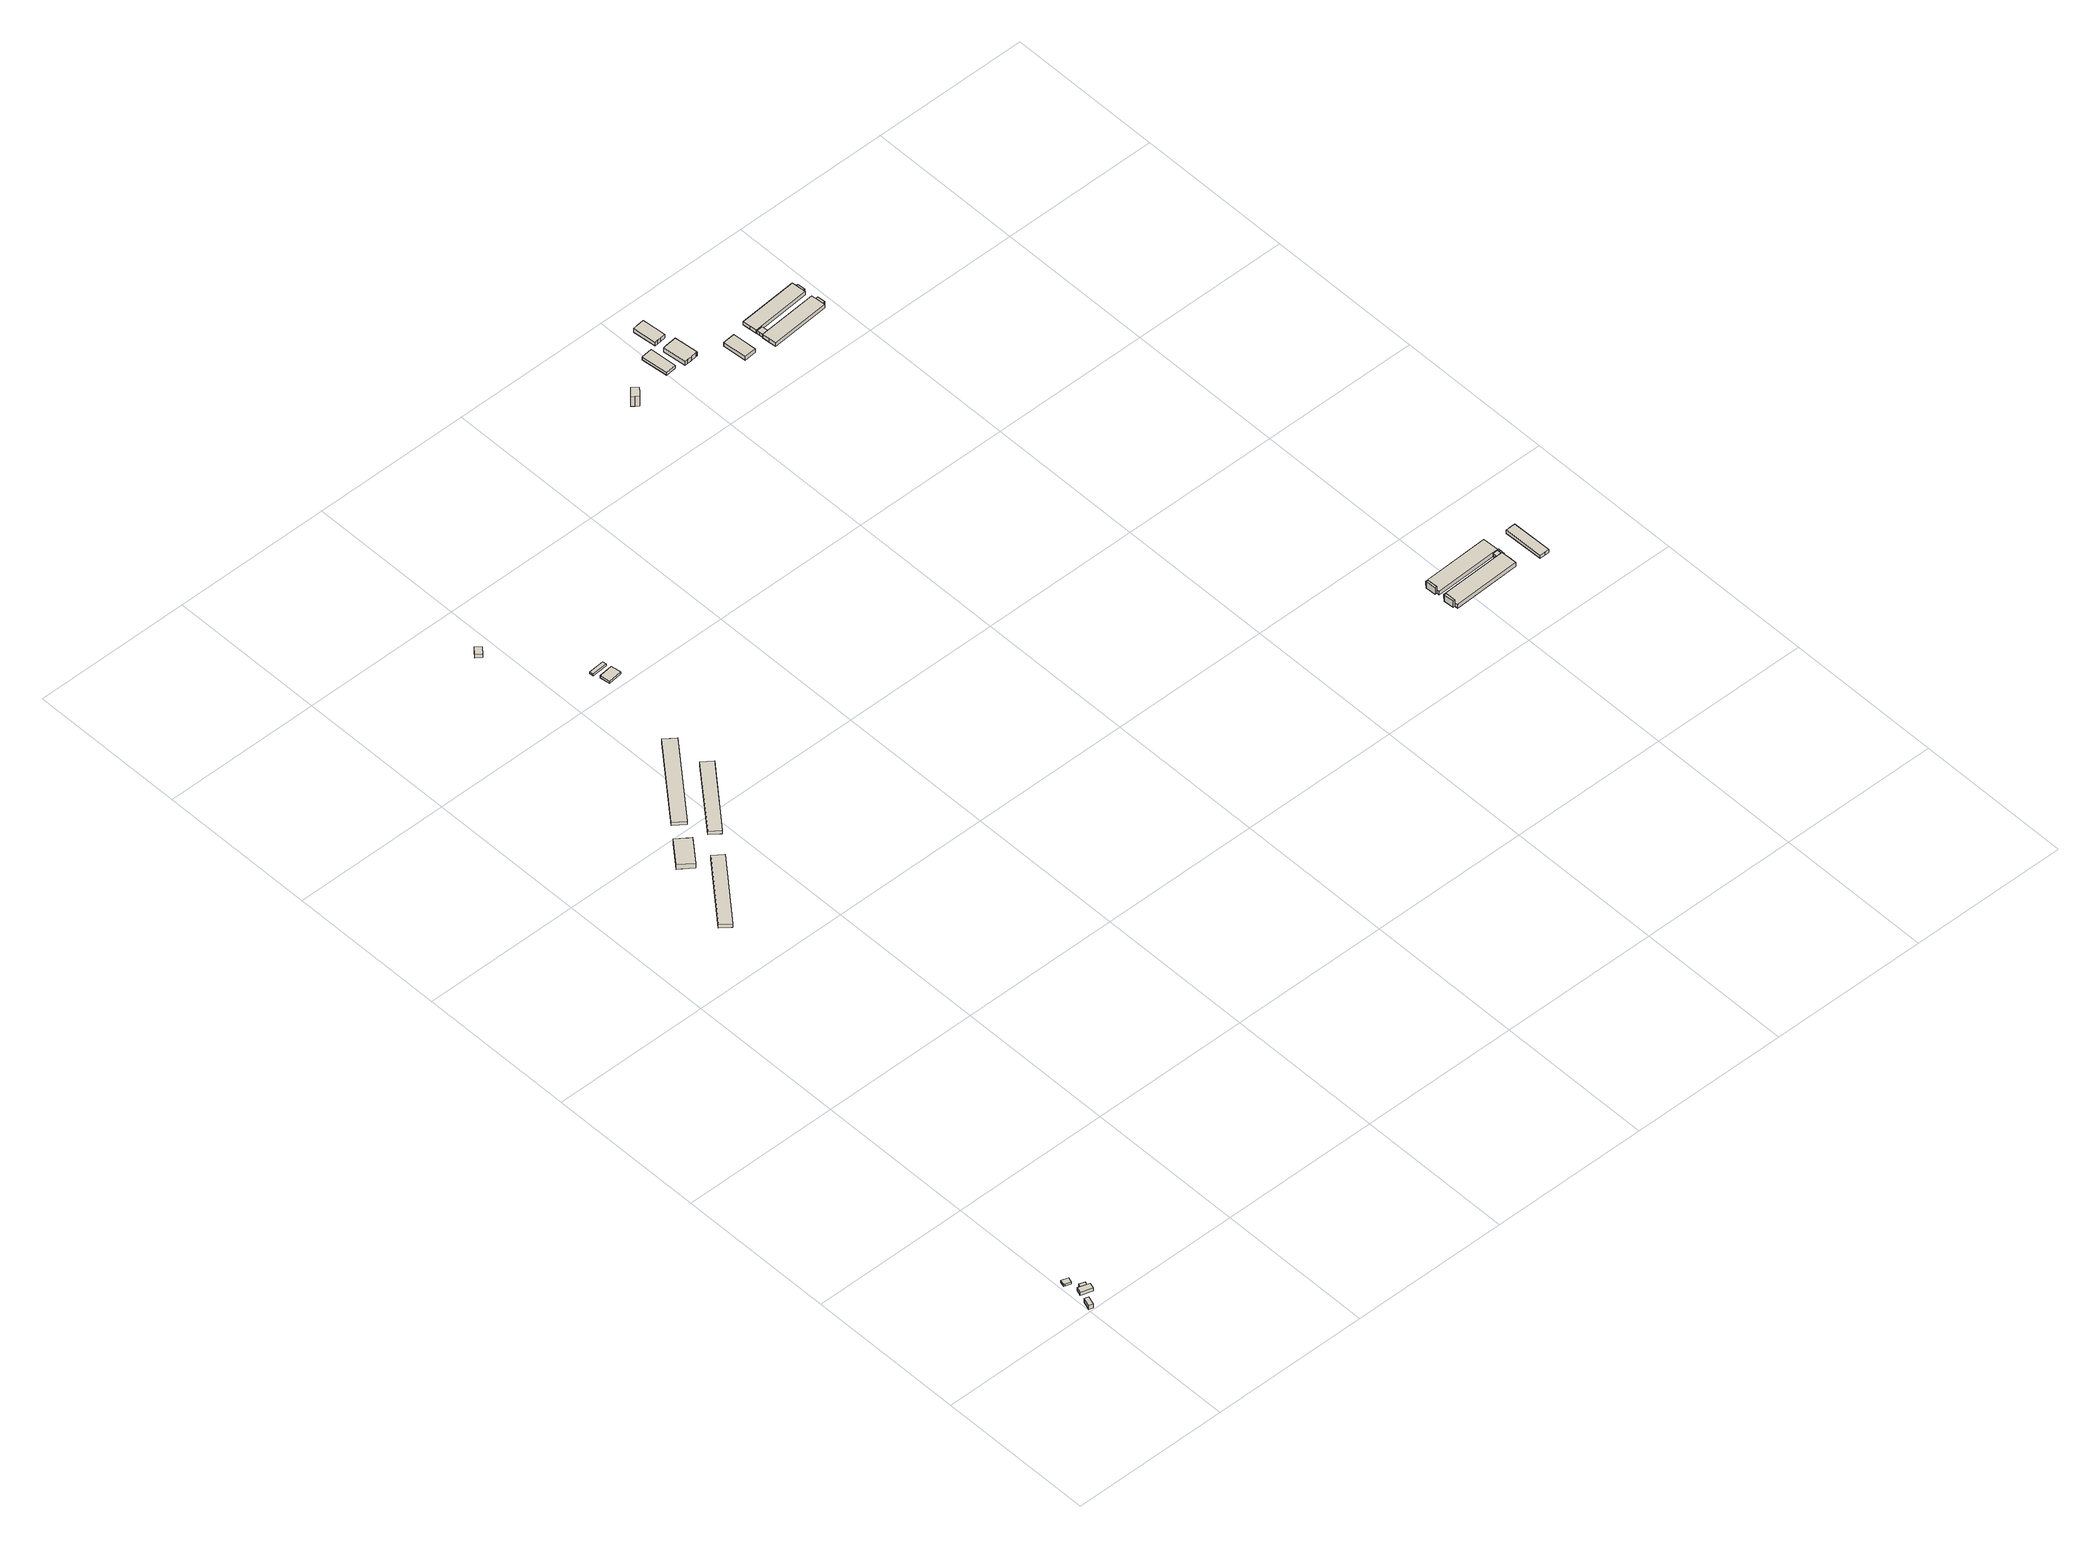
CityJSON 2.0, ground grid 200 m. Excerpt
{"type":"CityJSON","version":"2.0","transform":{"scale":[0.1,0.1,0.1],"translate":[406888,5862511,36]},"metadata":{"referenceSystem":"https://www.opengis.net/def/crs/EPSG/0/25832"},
"CityObjects":{
"building1":{"type":"Building","attributes":{"Gemeindeschluessel":"03454033","AbsoluteHoehe":"37.839","MittlereTraufHoehe":"44.004","Firsthoehe":"44.004","function":"31001_2000","roofType":"1000","measuredHeight":6.17},"address":[{"country":"Germany","locality":"Lorup"}],"geometry":[{"type":"MultiSurface","lod":"1","boundaries":[[[0,1,2,3]],[[4,5,6,7]],[[4,7,3,2]],[[5,4,2,1]],[[6,5,1,0]],[[7,6,0,3]]]}]},
"building2":{"type":"Building","attributes":{"Gemeindeschluessel":"03454033","AbsoluteHoehe":"37.808","MittlereTraufHoehe":"40.957","Firsthoehe":"40.957","function":"31001_2000","roofType":"1000","measuredHeight":3.15},"address":[{"country":"Germany","locality":"Lorup"}],"geometry":[{"type":"MultiSurface","lod":"1","boundaries":[[[8,9,10,11,12,13]],[[14,15,16,17,18,19]],[[14,19,13,12]],[[15,14,12,11]],[[16,15,11,10]],[[17,16,10,9]],[[18,17,9,8]],[[19,18,8,13]]]}]},
"building3":{"type":"Building","attributes":{"Gemeindeschluessel":"03454033","AbsoluteHoehe":"37.895","MittlereTraufHoehe":"42.15","Firsthoehe":"42.859","function":"31001_2000","roofType":"5000","measuredHeight":4.96},"address":[{"country":"Germany","locality":"Lorup"}],"children":["building3-1"],"geometry":[{"type":"MultiSurface","lod":"1","boundaries":[[[20,21,22,23]],[[24,25,26,27]],[[24,27,23,22]],[[25,24,22,21]],[[20,26,28,29,30,31,25,21]],[[27,26,20,23]],[[29,28,31,30]]]}]},
"building3-1":{"type":"BuildingPart","attributes":{"AbsoluteHoehe":"37.895","MittlereTraufHoehe":"42.17","Firsthoehe":"42.17","roofType":"1000","measuredHeight":4.28},"parents":["building3"],"geometry":[{"type":"MultiSurface","lod":"1","boundaries":[[[29,32,33,30]],[[34,35,28,31]],[[34,31,30,33]],[[35,34,33,32]],[[28,35,32,29]],[[30,31,28,29]]]}]},
"building4":{"type":"Building","attributes":{"Gemeindeschluessel":"03454033","AbsoluteHoehe":"36.546","MittlereTraufHoehe":"40.694","Firsthoehe":"43.137","function":"31001_2000","roofType":"3100","measuredHeight":6.59},"address":[{"country":"Germany","locality":"Lorup"}],"geometry":[{"type":"MultiSurface","lod":"1","boundaries":[[[36,37,38,39]],[[40,41,42,43]],[[40,43,39,38]],[[41,40,38,37]],[[42,41,37,36]],[[43,42,36,39]]]}]},
"building5":{"type":"Building","attributes":{"Gemeindeschluessel":"03454033","AbsoluteHoehe":"37.248","MittlereTraufHoehe":"42.621","Firsthoehe":"45.93","function":"31001_2000","roofType":"3100","measuredHeight":8.68},"address":[{"country":"Germany","locality":"Lorup"}],"geometry":[{"type":"MultiSurface","lod":"1","boundaries":[[[44,45,46,47]],[[48,49,50,51]],[[48,51,47,46]],[[49,48,46,45]],[[50,49,45,44]],[[51,50,44,47]]]}]},
"building6":{"type":"Building","attributes":{"Gemeindeschluessel":"03454033","AbsoluteHoehe":"37.68","MittlereTraufHoehe":"41.595","Firsthoehe":"44.002","function":"31001_2000","roofType":"3100","measuredHeight":6.32},"address":[{"country":"Germany","locality":"Lorup"}],"geometry":[{"type":"MultiSurface","lod":"1","boundaries":[[[52,53,54,55]],[[56,57,58,59]],[[56,59,55,54]],[[57,56,54,53]],[[58,57,53,52]],[[59,58,52,55]]]}]},
"building7":{"type":"Building","attributes":{"Gemeindeschluessel":"03454033","AbsoluteHoehe":"37.967","MittlereTraufHoehe":"41.729","Firsthoehe":"44.347","function":"31001_2000","roofType":"3100","measuredHeight":6.38},"address":[{"country":"Germany","locality":"Lorup"}],"geometry":[{"type":"MultiSurface","lod":"1","boundaries":[[[60,61,62,63]],[[64,65,66,67]],[[64,67,63,62]],[[65,64,62,61]],[[66,65,61,60]],[[67,66,60,63]]]}]},
"building8":{"type":"Building","attributes":{"Gemeindeschluessel":"03454033","AbsoluteHoehe":"39.643","MittlereTraufHoehe":"43.625","Firsthoehe":"46.3","function":"31001_2000","roofType":"5000","measuredHeight":6.66},"address":[{"country":"Germany","locality":"Lorup"}],"geometry":[{"type":"MultiSurface","lod":"1","boundaries":[[[68,69,70,71]],[[72,73,74,75]],[[72,75,71,70]],[[73,72,70,69]],[[74,73,69,68]],[[75,74,68,71]]]}]},
"building9":{"type":"Building","attributes":{"Gemeindeschluessel":"03454033","AbsoluteHoehe":"39.003","MittlereTraufHoehe":"40.575","Firsthoehe":"44.302","function":"31001_2000","roofType":"3100","measuredHeight":5.3},"address":[{"country":"Germany","locality":"Lorup"}],"geometry":[{"type":"MultiSurface","lod":"1","boundaries":[[[76,77,78,79]],[[80,81,82,83]],[[80,83,79,78]],[[81,80,78,77]],[[82,81,77,76]],[[83,82,76,79]]]}]},
"building10":{"type":"Building","attributes":{"Gemeindeschluessel":"03454033","AbsoluteHoehe":"39.033","MittlereTraufHoehe":"41.88","Firsthoehe":"41.88","function":"31001_2000","roofType":"1000","measuredHeight":2.85},"address":[{"country":"Germany","locality":"Lorup"}],"geometry":[{"type":"MultiSurface","lod":"1","boundaries":[[[84,85,86,87]],[[88,89,90,91]],[[88,91,87,86]],[[89,88,86,85]],[[90,89,85,84]],[[91,90,84,87]]]}]},
"building11":{"type":"Building","attributes":{"Gemeindeschluessel":"03454033","AbsoluteHoehe":"40.423","MittlereTraufHoehe":"52.594","Firsthoehe":"58.319","function":"31001_2000","roofType":"5000","measuredHeight":17.9},"address":[{"country":"Germany","locality":"Lorup"}],"geometry":[{"type":"MultiSurface","lod":"1","boundaries":[[[92,93,94,95,96,97,98,99]],[[100,101,102,103,104,105,106,107]],[[100,107,99,98]],[[101,100,98,97]],[[102,101,97,96]],[[103,102,96,95]],[[104,103,95,94]],[[105,104,94,93]],[[106,105,93,92]],[[107,106,92,99]]]}]},
"building12":{"type":"Building","attributes":{"Gemeindeschluessel":"03454033","AbsoluteHoehe":"41.161","MittlereTraufHoehe":"44.306","Firsthoehe":"47.347","function":"31001_2000","roofType":"3100","measuredHeight":6.19},"address":[{"country":"Germany","locality":"Lorup"}],"geometry":[{"type":"MultiSurface","lod":"1","boundaries":[[[108,109,110,111]],[[112,113,114,115]],[[112,115,111,110]],[[113,112,110,109]],[[114,113,109,108]],[[115,114,108,111]]]}]},
"building13":{"type":"Building","attributes":{"Gemeindeschluessel":"03454033","AbsoluteHoehe":"41.068","MittlereTraufHoehe":"46.298","Firsthoehe":"49.323","function":"31001_2720","roofType":"3100","measuredHeight":8.26},"address":[{"country":"Germany","locality":"Lorup"}],"geometry":[{"type":"MultiSurface","lod":"1","boundaries":[[[116,117,118,119,120,121,122,123,124,125]],[[126,127,128,129,130,131,132,133,134,135]],[[126,135,125,124]],[[127,126,124,123]],[[128,127,123,122]],[[129,128,122,121]],[[130,129,121,120]],[[131,130,120,119]],[[132,131,119,118]],[[133,132,118,117]],[[134,133,117,116]],[[135,134,116,125]]]}]},
"building14":{"type":"Building","attributes":{"Gemeindeschluessel":"03454033","AbsoluteHoehe":"41.224","MittlereTraufHoehe":"46.893","Firsthoehe":"47.847","function":"31001_2000","roofType":"3100","measuredHeight":6.62},"address":[{"country":"Germany","locality":"Lorup"}],"geometry":[{"type":"MultiSurface","lod":"1","boundaries":[[[136,137,138,139,140,141,142,143]],[[144,145,146,147,148,149,150,151]],[[144,151,143,142]],[[145,144,142,141]],[[146,145,141,140]],[[147,146,140,139]],[[148,147,139,138]],[[149,148,138,137]],[[150,149,137,136]],[[151,150,136,143]]]}]},
"building15":{"type":"Building","attributes":{"name":"Silos","Gemeindeschluessel":"03454033","AbsoluteHoehe":"40.977","MittlereTraufHoehe":"45.757","Firsthoehe":"47.773","function":"31001_2720","roofType":"3100","measuredHeight":6.8},"address":[{"country":"Germany","locality":"Lorup"}],"geometry":[{"type":"MultiSurface","lod":"1","boundaries":[[[152,153,154,155]],[[156,157,158,159]],[[156,159,155,154]],[[157,156,154,153]],[[158,157,153,152]],[[159,158,152,155]]]}]},
"building16":{"type":"Building","attributes":{"Gemeindeschluessel":"03454033","AbsoluteHoehe":"41.182","MittlereTraufHoehe":"46.258","Firsthoehe":"48.077","function":"31001_2720","roofType":"3100","measuredHeight":6.89},"address":[{"country":"Germany","locality":"Lorup"}],"children":["building16-1"],"geometry":[{"type":"MultiSurface","lod":"1","boundaries":[[[160,161,162,163,164,165,166,167,168,169,170]],[[171,172,173,174,175,176,177,178,179,180,181]],[[171,181,170,169]],[[172,171,169,168]],[[173,172,168,167]],[[174,173,167,166]],[[175,174,166,165]],[[176,175,165,164]],[[163,182,183,164]],[[162,184,182,163]],[[161,185,184,162]],[[180,179,161,160]],[[181,180,160,170]],[[182,177,176,183]],[[178,177,182,184]],[[185,179,178,184]]]}]},
"building16-1":{"type":"BuildingPart","attributes":{"AbsoluteHoehe":"41.182","MittlereTraufHoehe":"44.709","Firsthoehe":"45.047","roofType":"2100","measuredHeight":3.87},"parents":["building16"],"geometry":[{"type":"MultiSurface","lod":"1","boundaries":[[[185,186,187,183,184]],[[176,188,189,179,178]],[[188,176,183,187]],[[189,188,187,186]],[[179,189,186,185]],[[183,176,177,182]],[[182,177,178,184]],[[178,179,185,184]]]}]},
"building17":{"type":"Building","attributes":{"Gemeindeschluessel":"03454033","AbsoluteHoehe":"41.368","MittlereTraufHoehe":"46.049","Firsthoehe":"48.105","function":"31001_2720","roofType":"3100","measuredHeight":6.74},"address":[{"country":"Germany","locality":"Lorup"}],"children":["building17-1","building17-2","building17-3"],"geometry":[{"type":"MultiSurface","lod":"1","boundaries":[[[190,191,192,193,194,195,196,197,198,199]],[[200,201,202,203,204,205,206,207,208,209]],[[200,209,199,198]],[[201,200,198,197]],[[202,201,197,196]],[[203,210,211,195]],[[204,203,195,194]],[[193,212,213,194]],[[192,214,212,193]],[[207,206,192,191]],[[208,207,191,190]],[[199,215,216,190]],[[212,205,204,213]],[[206,205,212,214]],[[215,209,208,216]]]}]},
"building17-1":{"type":"BuildingPart","attributes":{"AbsoluteHoehe":"41.368","MittlereTraufHoehe":"45.232","Firsthoehe":"46.221","roofType":"3100","measuredHeight":4.85},"parents":["building17"],"geometry":[{"type":"MultiSurface","lod":"1","boundaries":[[[217,218,216,215,219,220,221]],[[222,223,209,208,224,225,226]],[[220,227,228,221]],[[223,222,220,219]],[[209,223,219,215]],[[224,208,216,218]],[[225,224,218,217]],[[226,225,217,221]],[[227,222,226,228]],[[208,209,215,216]]]}]},
"building17-2":{"type":"BuildingPart","attributes":{"AbsoluteHoehe":"41.368","MittlereTraufHoehe":"44.961","Firsthoehe":"45.3","roofType":"2100","measuredHeight":3.93},"parents":["building17"],"geometry":[{"type":"MultiSurface","lod":"1","boundaries":[[[214,229,230,213]],[[231,232,206,204]],[[231,204,213,230]],[[232,231,230,229]],[[206,232,229,214]],[[213,204,205,212]],[[212,205,206,214]]]}]},
"building17-3":{"type":"BuildingPart","attributes":{"BezugspunktDach":"4000","AbsoluteHoehe":"41.368","MittlereTraufHoehe":"44.868","Firsthoehe":"44.868","measuredHeight":3.5},"parents":["building17"],"geometry":[{"type":"MultiSurface","lod":"1","boundaries":[[[233,234,228,227]],[[226,235,236,222]],[[235,226,228,234]],[[236,235,234,233]],[[222,236,233,227]],[[226,222,227,228]]]}]},
"building18":{"type":"Building","attributes":{"name":"Silos","Gemeindeschluessel":"03454033","AbsoluteHoehe":"39.022","MittlereTraufHoehe":"43.841","Firsthoehe":"46.064","function":"31001_2720","roofType":"3100","measuredHeight":7.04},"address":[{"country":"Germany","locality":"Lorup"}],"children":["building18-1","building18-2","building18-3","building18-4","building18-5"],"geometry":[{"type":"MultiSurface","lod":"1","boundaries":[[[237,238,239,240,241,242,243,244,245,246]],[[247,248,249,250,251,252,253,254,255,256]],[[247,256,246,245]],[[250,249,243,242]],[[251,250,242,241]],[[240,257,258,241]],[[239,259,260,240]],[[254,261,262,238]],[[255,254,238,237]],[[256,255,237,246]],[[244,248,247,245]],[[249,248,244,243]],[[257,252,251,258]],[[259,253,252,260]]]}]},
"building18-1":{"type":"BuildingPart","attributes":{"AbsoluteHoehe":"39.022","MittlereTraufHoehe":"43.007","Firsthoehe":"44.047","roofType":"3100","measuredHeight":5.03},"parents":["building18"],"geometry":[{"type":"MultiSurface","lod":"1","boundaries":[[[263,264,265,266,267,268,260,259]],[[252,269,270,271,272,273,274,253]],[[272,271,266,265]],[[273,275,276,264]],[[274,273,264,263]],[[253,274,263,259]],[[252,253,259,260]],[[268,269,252,260]],[[267,270,277,278]],[[278,277,269,268]],[[271,270,267,266]]]}]},
"building18-2":{"type":"BuildingPart","attributes":{"AbsoluteHoehe":"39.022","MittlereTraufHoehe":"48.765","Firsthoehe":"49.065","roofType":"2100","measuredHeight":10.04},"parents":["building18"],"geometry":[{"type":"MultiSurface","lod":"1","boundaries":[[[279,280,281,282]],[[283,249,247,284]],[[283,284,282,281]],[[249,283,281,280]],[[279,245,244,243,280]],[[284,247,279,282]],[[245,247,248,244]],[[244,248,249,243]]]}]},
"building18-3":{"type":"BuildingPart","attributes":{"AbsoluteHoehe":"39.022","MittlereTraufHoehe":"43.336","Firsthoehe":"44.015","roofType":"3100","measuredHeight":4.99},"parents":["building18"],"geometry":[{"type":"MultiSurface","lod":"1","boundaries":[[[258,257,285,286,287,288]],[[289,270,277,252,251,290]],[[289,290,288,287]],[[285,278,267,286]],[[257,260,268,278,285]],[[290,251,258,288]],[[270,289,287,286]],[[278,277,270,267]],[[260,252,269,268]],[[269,277,278,268]],[[251,252,257,258]]]}]},
"building18-4":{"type":"BuildingPart","attributes":{"AbsoluteHoehe":"39.022","MittlereTraufHoehe":"43.785","Firsthoehe":"46.045","roofType":"3100","measuredHeight":7.02},"parents":["building18"],"geometry":[{"type":"MultiSurface","lod":"1","boundaries":[[[291,292,293,294,295,296,297,298,299,300]],[[270,289,301,302,303,304,305,306,307,271]],[[299,267,266,300]],[[298,287,286,299]],[[301,289,298,297]],[[302,301,297,296]],[[305,304,294,293]],[[306,305,293,292]],[[307,306,292,291]],[[271,307,291,300]],[[267,270,271,266]],[[287,289,270,286]],[[295,303,302,296]],[[304,303,295,294]]]}]},
"building18-5":{"type":"BuildingPart","attributes":{"AbsoluteHoehe":"39.022","MittlereTraufHoehe":"48.845","Firsthoehe":"48.845","roofType":"1000","measuredHeight":9.82},"parents":["building18"],"geometry":[{"type":"MultiSurface","lod":"1","boundaries":[[[308,309,310,311]],[[312,304,302,313]],[[312,313,311,310]],[[304,312,310,309]],[[308,296,295,294,309]],[[313,302,308,311]],[[296,302,303,295]],[[295,303,304,294]]]}]},
"building19":{"type":"Building","attributes":{"name":"Siloplatte","Gemeindeschluessel":"03454033","AbsoluteHoehe":"38.319","MittlereTraufHoehe":"42.775","Firsthoehe":"44.451","function":"31001_2720","roofType":"3100","measuredHeight":6.13},"address":[{"country":"Germany","locality":"Lorup"}],"geometry":[{"type":"MultiSurface","lod":"1","boundaries":[[[314,315,316,317,318,319,320,321]],[[322,323,324,325,326,327,328,329]],[[322,329,321,320]],[[323,322,320,319]],[[324,323,319,318]],[[325,324,318,317]],[[326,325,317,316]],[[327,326,316,315]],[[328,327,315,314]],[[329,328,314,321]]]}]}
},
"vertices":[
[3,24,80],[53,7,80],[89,115,80],[39,132,80],[89,115,18],[53,7,18],[3,24,18],[39,132,18],
[38,451,50],[58,444,50],[121,423,50],[141,485,50],[58,513,50],[39,453,50],[58,513,18],[141,485,18],[121,423,18],[58,444,18],[38,451,18],[39,453,18],
[245,260,65],[99,309,65],[74,236,65],[220,187,65],[74,236,19],[99,309,19],[245,260,19],[220,187,19],[205,273,19],[205,273,62],[135,297,62],[135,297,19],
[218,313,62],[148,337,62],[148,337,19],[218,313,19],
[1556,7525,59],[930,6734,59],[1052,6637,59],[1679,7428,59],[1052,6637,5],[930,6734,5],[1556,7525,5],[1679,7428,5],
[1417,7948,83],[1187,7653,83],[1347,7528,83],[1577,7823,83],[1347,7528,12],[1187,7653,12],[1417,7948,12],[1577,7823,12],
[2391,8589,68],[1764,7795,68],[1886,7699,68],[2513,8493,68],[1886,7699,17],[1764,7795,17],[2391,8589,17],[2513,8493,17],
[2323,9101,70],[1573,8147,70],[1705,8043,70],[2455,8998,70],[1705,8043,20],[1573,8147,20],[2323,9101,20],[2455,8998,20],
[1840,11348,90],[1777,11401,90],[1710,11323,90],[1773,11269,90],[1710,11323,36],[1777,11401,36],[1840,11348,36],[1773,11269,36],
[2480,10217,64],[2495,10090,64],[2673,10111,64],[2658,10238,64],[2673,10111,30],[2495,10090,30],[2480,10217,30],[2658,10238,30],
[2442,10336,59],[2446,10286,59],[2642,10302,59],[2638,10352,59],[2642,10302,30],[2446,10286,30],[2442,10336,30],[2638,10352,30],
[5506,12868,190],[5545,12913,190],[5532,12924,190],[5502,12950,190],[5474,12974,190],[5387,12873,190],[5422,12843,190],[5458,12812,190],[5422,12843,44],[5387,12873,44],[5474,12974,44],[5502,12950,44],[5532,12924,44],[5545,12913,44],[5506,12868,44],[5458,12812,44],
[5929,13281,98],[5965,12943,98],[6098,12957,98],[6069,13296,98],[6098,12957,52],[5965,12943,52],[5929,13281,52],[6069,13296,52],
[6380,12932,111],[6389,12933,111],[6358,13235,111],[6349,13234,111],[6264,13225,111],[6216,13220,111],[6171,13215,111],[6203,12914,111],[6245,12918,111],[6296,12924,111],[6245,12918,51],[6203,12914,51],[6171,13215,51],[6216,13220,51],[6264,13225,51],[6349,13234,51],[6358,13235,51],[6389,12933,51],[6380,12932,51],[6296,12924,51],
[6317,13350,111],[6286,13652,111],[6210,13644,111],[6175,13641,111],[6134,13636,111],[6165,13334,111],[6205,13338,111],[6241,13342,111],[6205,13338,52],[6165,13334,52],[6134,13636,52],[6175,13641,52],[6210,13644,52],[6286,13652,52],[6317,13350,52],[6241,13342,52],
[6692,12845,108],[6715,12541,108],[6868,12553,108],[6845,12856,108],[6868,12553,50],[6715,12541,50],[6692,12845,50],[6845,12856,50],
[7842,12529,107],[7838,12572,107],[7835,12610,107],[7834,12621,107],[7831,12669,107],[7827,12713,107],[7077,12655,107],[7074,12654,107],[7071,12654,107],[7078,12562,107],[7085,12470,107],[7078,12562,52],[7071,12654,52],[7074,12654,52],[7077,12655,52],[7827,12713,52],[7831,12669,52],[7834,12621,52],[7835,12610,52],[7838,12572,52],[7842,12529,52],[7085,12470,52],[7834,12621,86],[7831,12669,86],[7835,12610,86],[7838,12572,86],
[7883,12576,86],[7875,12673,86],[7875,12673,52],[7883,12576,52],
[7148,12750,107],[7819,12803,107],[7816,12847,107],[7812,12895,107],[7808,12943,107],[7805,12987,107],[7049,12928,107],[7057,12836,107],[7064,12744,107],[7067,12744,107],[7064,12744,54],[7057,12836,54],[7049,12928,54],[7805,12987,54],[7808,12943,54],[7812,12895,54],[7816,12847,54],[7819,12803,54],[7148,12750,54],[7067,12744,54],[7049,12927,54],[7049,12927,107],[7812,12895,89],[7808,12943,89],[7816,12847,89],[7067,12744,96],[7148,12750,96],
[7155,12666,96],[7152,12708,96],[7070,12702,96],[7074,12659,96],[7077,12659,96],[7074,12659,54],[7070,12702,54],[7152,12708,54],[7155,12666,54],[7077,12659,54],[7074,12659,89],[7077,12659,89],
[7850,12849,89],[7843,12945,89],[7843,12945,54],[7850,12849,54],
[7074,12654,89],[7077,12655,89],[7077,12655,54],[7074,12654,54],
[10617,4865,85],[10614,4968,85],[10611,5055,85],[10610,5072,85],[10543,5070,85],[9748,5043,85],[9749,5005,85],[9751,4939,85],[9753,4874,85],[9755,4835,85],[9753,4874,30],[9751,4939,30],[9749,5005,30],[9748,5043,30],[10543,5070,30],[10610,5072,30],[10611,5055,30],[10614,4968,30],[10617,4865,30],[9755,4835,30],[10610,5072,75],[10543,5070,75],[10611,5055,73],[10610,5072,73],[10611,5056,30],[10611,5056,85],
[10629,5056,73],[10628,5097,73],[10627,5139,73],[10608,5138,73],[10608,5135,73],[10609,5097,73],[10609,5097,30],[10608,5135,30],[10608,5138,30],[10627,5139,30],[10628,5097,30],[10629,5056,30],[10626,5139,30],[10626,5139,73],[10609,5104,30],[10609,5104,73],
[9753,4874,128],[9749,5005,128],[9722,5004,128],[9727,4873,128],[9722,5004,30],[9727,4873,30],
[10609,5104,75],[10608,5135,75],[10541,5133,75],[10542,5101,75],[10541,5133,30],[10542,5101,30],
[10605,5238,85],[10601,5342,85],[9739,5313,85],[9740,5275,85],[9742,5210,85],[9744,5144,85],[9746,5106,85],[10541,5133,85],[10608,5135,85],[10608,5138,85],[9746,5106,30],[9744,5144,30],[9742,5210,30],[9740,5275,30],[9739,5313,30],[10601,5342,30],[10605,5238,30],
[9744,5144,128],[9740,5275,128],[9713,5274,128],[9718,5143,128],[9713,5274,30],[9718,5143,30],
[11009,4779,71],[10996,5293,71],[10966,5292,71],[10934,5291,71],[10902,5290,71],[10872,5290,71],[10885,4776,71],[10947,4777,71],[10885,4776,23],[10872,5290,23],[10902,5290,23],[10934,5291,23],[10966,5292,23],[10996,5293,23],[11009,4779,23],[10947,4777,23]
]}
